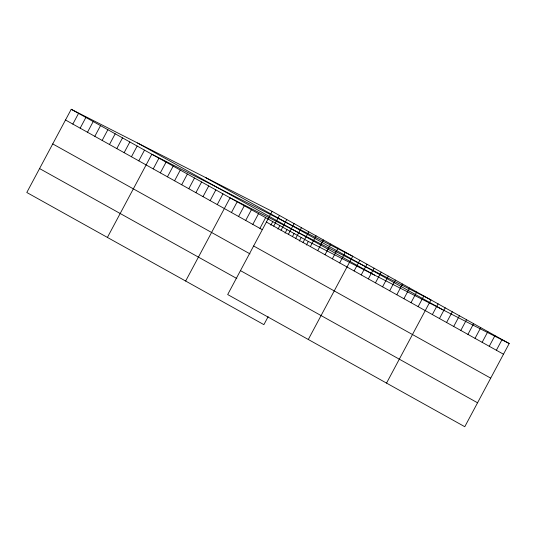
<?xml version="1.0" encoding="UTF-8"?>
<svg xmlns="http://www.w3.org/2000/svg" width="536" height="536" viewBox="0 0 536 536"><rect width="100%" height="100%" fill="white"/><g stroke="black" fill="none" stroke-linecap="round" stroke-linejoin="round"><path stroke-width="0.8" d="M272.114 211.352L227.686 294.552L464.779 426.71L509.2 343.509L272.114 211.352L71.221 109.29L26.8 192.491L263.886 324.649L268.147 316.675M72.836 124.084L78.551 113.377M80.166 128.171L85.881 117.458M87.489 132.251L93.21 121.545M94.818 136.338L100.534 125.632M102.148 140.425L107.863 129.712M109.478 144.506L115.193 133.799M116.801 148.593L122.523 137.886M124.131 152.68L129.846 141.966M131.461 156.76L137.176 146.053M138.791 160.847L144.506 150.14M107.408 237.421L151.835 154.227L352.722 256.288L308.3 339.482M153.229 168.9L158.944 158.187M160.344 172.86L166.06 162.153M167.453 176.826L173.168 166.12M174.569 180.793L180.284 170.086M181.677 184.759L187.399 174.046M188.793 188.719L194.508 178.012M195.901 192.685L201.623 181.979M203.017 196.652L208.732 185.945M210.132 200.618L215.847 189.905M217.241 204.578L222.963 193.871M185.65 281.038L230.071 197.838L430.964 299.899L386.536 383.099M231.465 212.511L237.187 201.804M238.58 216.477L244.295 205.764M245.696 220.437L251.411 209.73M252.804 224.403L258.52 213.697M259.92 228.37L265.635 217.663M270.841 225.194L272.75 221.623M273.722 226.145L279.444 215.439M277.956 229.16L279.859 225.589M281.052 230.232L286.767 219.519M285.065 233.126L286.974 229.555M288.381 234.312L294.096 223.606M292.562 236.376L294.083 233.522M295.711 238.399L301.426 227.693M299.296 241.053L301.199 237.482M303.034 242.486L308.756 231.78M306.404 245.019L308.314 241.448L509.2 343.509M310.364 246.567L316.079 235.86M317.694 250.654L323.409 239.947M325.024 254.741L330.739 244.034M332.347 258.828L338.069 248.114M339.677 262.908L345.392 252.201M354.115 270.961L359.837 260.248M361.231 274.921L366.946 264.215M368.346 278.887L374.061 268.181M375.455 282.854L381.176 272.147M382.57 286.82L388.285 276.107M389.679 290.78L395.401 280.073M396.794 294.746L402.509 284.04M403.903 298.713L409.625 288.006M411.018 302.679L416.733 291.966M418.134 306.639L423.849 295.932M432.358 314.572L438.073 303.865M439.466 318.538L445.188 307.825M446.582 322.498L452.297 311.791M453.697 326.464L459.412 315.758M460.806 330.431L466.528 319.724M467.921 334.397L473.636 323.684M475.03 338.357L480.752 327.65M482.145 342.323L487.861 331.617M489.254 346.29L494.976 335.583M496.37 350.256L502.085 339.543M205.817 177.671L442.904 309.828M137.518 142.971L374.604 275.129M71.221 109.29L308.314 241.448M266.399 222.058L503.485 354.216M65.506 119.997L262.05 229.555M253.622 245.984L490.708 378.141M52.736 143.923L249.99 253.876M240.463 270.626L477.549 402.791M39.57 168.565L236.832 278.526"/></g></svg>
